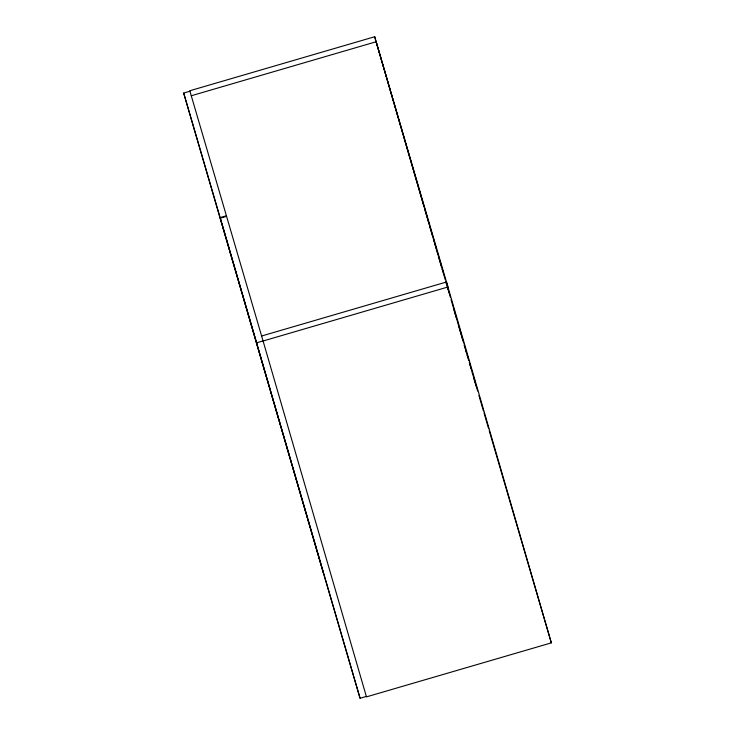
<?xml version="1.0" encoding="UTF-8"?>
<svg xmlns="http://www.w3.org/2000/svg" width="735" height="735" viewBox="0 0 735 735"><rect width="100%" height="100%" fill="white"/><g stroke="black" fill="none" stroke-linecap="round" stroke-linejoin="round"><path stroke-width="1.1" d="M374.675 36.75L189.805 90.754L263.075 341.003L447.946 286.999L374.675 36.75L423.966 206.425M323.428 573.125L183.667 93.042L189.942 91.213M191.275 95.761L376.136 41.757L432.796 236.762M366.333 696.422L360.058 698.25L323.593 573.677L220.142 217.615L226.417 215.778M226.573 216.338L220.307 218.166L360.058 698.25M261.614 336.005L446.476 282.001L551.333 642.868L366.462 696.872L263.047 340.902L256.772 342.74M478.917 395.522L483.437 410.948M484.043 413.052L488.6 428.579M489.207 430.682L551.333 642.868M183.667 93.042L220.142 217.615M433.439 238.967L437.913 254.393M438.556 256.598L443.04 272.023M443.683 274.228L445.281 279.732M445.915 281.937L448.157 289.654M448.8 291.85L450.399 297.363M451.042 299.568L452.641 305.071M453.918 309.481L457.758 322.702M459.044 327.112L462.885 340.333M464.162 344.743L465.126 348.041M465.76 350.246L468.002 357.963M469.288 362.364L470.244 365.672M470.887 367.877L472.486 373.38M473.763 377.79L475.37 383.302M476.004 385.507L477.612 391.011M424.61 208.621L429.093 224.046M429.727 226.251L434.21 241.677M434.854 243.882L436.452 249.385M437.095 251.59L439.328 259.308M439.971 261.504L441.57 267.016M442.213 269.221L443.811 274.734M445.732 281.34L446.696 284.647M447.33 286.852L448.938 292.355M452.457 304.474L456.297 317.695M457.574 322.105L461.415 335.325M462.058 337.53L463.656 343.034M464.299 345.239L466.541 352.956M467.184 355.161L468.783 360.664M469.417 362.869L471.025 368.382M472.302 372.783L476.142 386.004"/></g></svg>
